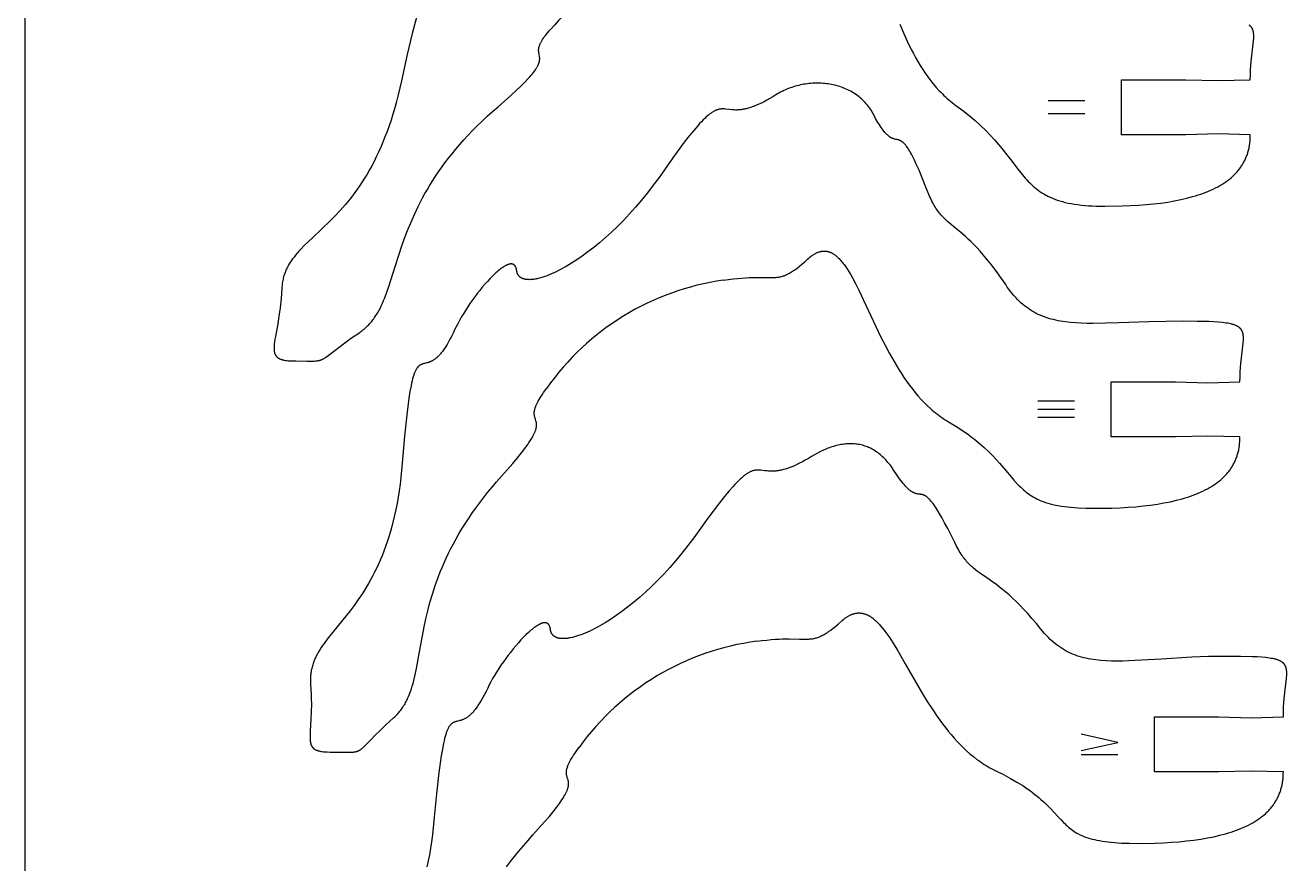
# Model space of a CAD drawing. Extents: x 1 to 221, y 1 to 131.
# Drawn here: x 1.4 to 70, y 45.6 to 91.2 of the extents above; entities that cross this region are included whole.
import ezdxf

# ---------------------------------------------------------------- set-up
doc = ezdxf.new("R2010")
doc.units = 0
doc.header["$MEASUREMENT"] = 0
doc.layers.add('DEFAULT', color=18, linetype='CONTINUOUS')

msp = doc.modelspace()

# ---------------------------------------------------------------- linework, layer by layer
at = {"layer": 'DEFAULT', "color": 1}
for p, q in [((1.39, 13.138), (1.39, 119.138)), ((61.009, 85.214), (61.009, 88.213)), ((61.009, 88.213), (64.508, 88.213)), ((64.508, 88.213), (66.258, 88.164)), ((66.258, 88.164), (68.008, 88.213)), ((64.508, 85.214), (61.009, 85.214)), ((66.258, 85.264), (64.508, 85.214)), ((68.008, 85.214), (66.258, 85.264)), ((60.447, 68.79), (60.447, 71.788)), ((60.447, 71.788), (63.946, 71.788)), ((63.946, 71.788), (65.696, 71.739)), ((65.696, 71.739), (67.446, 71.788)), ((63.946, 68.79), (60.447, 68.79)), ((65.696, 68.839), (63.946, 68.79)), ((67.446, 68.79), (65.696, 68.839)), ((62.804, 50.571), (62.804, 53.569)), ((62.804, 53.569), (66.303, 53.569)), ((66.303, 53.569), (68.053, 53.52)), ((68.053, 53.52), (69.803, 53.569)), ((66.303, 50.571), (62.804, 50.571)), ((68.053, 50.62), (66.303, 50.571)), ((69.803, 50.571), (68.053, 50.62))]:
    msp.add_line(p, q, dxfattribs=at)
at = {"layer": 'DEFAULT', "color": 250}
for p, q in [((59.009, 87.058), (57.012, 87.058)), ((59.009, 86.367), (57.012, 86.367)), ((58.446, 70.734), (56.45, 70.734)), ((58.446, 70.288), (56.45, 70.288)), ((58.446, 69.843), (56.45, 69.843)), ((60.804, 51.513), (58.807, 51.513))]:
    msp.add_line(p, q, dxfattribs=at)
at = {"layer": 'DEFAULT', "color": 1}
for points in [[(22.663, 91.604), (22.431, 90.725), (22.163, 89.587), (21.849, 88.158)], [(27.102, 86.744), (27.799, 87.355), (28.088, 87.621), (28.34, 87.862), (28.557, 88.08), (28.743, 88.276), (28.824, 88.367), (28.899, 88.453), (28.966, 88.535), (29.027, 88.612), (29.082, 88.686), (29.131, 88.755), (29.174, 88.82), (29.194, 88.852), (29.212, 88.882), (29.23, 88.912), (29.245, 88.941), (29.26, 88.969), (29.274, 88.997), (29.286, 89.023), (29.298, 89.049), (29.308, 89.075), (29.317, 89.099), (29.326, 89.123), (29.333, 89.147), (29.34, 89.17), (29.346, 89.192), (29.351, 89.214), (29.355, 89.235), (29.358, 89.256), (29.361, 89.276), (29.363, 89.296), (29.365, 89.315), (29.366, 89.335), (29.366, 89.353), (29.366, 89.372), (29.365, 89.39), (29.364, 89.408), (29.363, 89.425), (29.361, 89.443), (29.359, 89.46), (29.354, 89.494), (29.342, 89.56), (29.329, 89.626), (29.323, 89.659), (29.317, 89.693), (29.313, 89.728), (29.311, 89.745), (29.309, 89.763), (29.308, 89.781), (29.308, 89.8), (29.308, 89.819), (29.308, 89.838), (29.309, 89.857), (29.31, 89.877), (29.312, 89.897), (29.315, 89.918), (29.318, 89.939), (29.323, 89.961), (29.328, 89.983), (29.333, 90.006), (29.34, 90.029), (29.347, 90.053), (29.356, 90.078), (29.365, 90.103), (29.375, 90.129), (29.386, 90.156), (29.399, 90.183), (29.412, 90.211), (29.427, 90.24), (29.443, 90.27), (29.459, 90.3), (29.478, 90.332), (29.518, 90.397), (29.564, 90.466), (29.615, 90.539), (29.673, 90.616), (29.737, 90.698), (29.808, 90.784), (29.885, 90.874), (29.97, 90.97), (30.162, 91.177)], [(48.952, 91.23), (49.146, 90.77), (49.352, 90.313), (49.572, 89.861), (49.687, 89.639), (49.807, 89.419), (49.93, 89.202), (50.058, 88.988), (50.191, 88.778), (50.328, 88.573), (50.47, 88.371), (50.617, 88.175), (50.77, 87.983), (50.928, 87.798), (51.091, 87.618), (51.175, 87.53), (51.26, 87.444), (51.347, 87.36), (51.435, 87.278), (51.525, 87.197), (51.616, 87.118), (51.709, 87.041), (51.804, 86.966), (51.9, 86.892), (51.998, 86.821)], [(68.008, 88.213), (68.012, 88.487), (68.022, 88.745), (68.037, 88.988), (68.057, 89.216), (68.146, 89.993), (68.181, 90.306), (68.187, 90.377), (68.191, 90.445), (68.194, 90.51), (68.195, 90.573), (68.194, 90.633), (68.193, 90.662), (68.191, 90.69), (68.188, 90.718), (68.185, 90.745), (68.182, 90.771), (68.178, 90.797), (68.173, 90.822), (68.167, 90.847), (68.161, 90.871), (68.154, 90.894), (68.15, 90.906), (68.146, 90.917), (68.142, 90.929), (68.138, 90.94), (68.134, 90.951), (68.129, 90.961), (68.124, 90.972), (68.119, 90.983), (68.114, 90.993), (68.108, 91.003), (68.102, 91.014), (68.097, 91.024), (68.09, 91.033), (68.084, 91.043), (68.078, 91.053), (68.071, 91.062), (68.064, 91.071), (68.057, 91.081), (68.049, 91.09), (68.041, 91.099), (68.034, 91.108), (68.025, 91.116), (68.017, 91.125), (68.008, 91.133), (68, 91.142), (67.99, 91.15), (67.981, 91.158), (67.971, 91.166), (67.962, 91.174), (67.951, 91.181)], [(21.849, 88.158), (21.675, 87.398), (21.581, 87.036), (21.485, 86.687), (21.385, 86.348), (21.281, 86.021), (21.175, 85.705), (21.065, 85.399), (20.953, 85.104), (20.838, 84.819), (20.721, 84.544), (20.602, 84.278), (20.48, 84.021), (20.357, 83.774), (20.231, 83.535), (20.104, 83.305), (19.976, 83.083), (19.846, 82.869), (19.716, 82.663), (19.584, 82.464), (19.451, 82.272), (19.318, 82.087), (19.185, 81.908), (19.051, 81.736), (18.783, 81.409), (18.516, 81.104), (18.251, 80.819), (17.989, 80.552), (17.003, 79.613), (16.565, 79.192), (16.364, 78.986), (16.269, 78.884), (16.177, 78.781), (16.089, 78.677), (16.005, 78.573), (15.926, 78.467), (15.85, 78.36), (15.814, 78.306), (15.78, 78.252), (15.746, 78.197), (15.713, 78.142), (15.682, 78.086), (15.652, 78.029), (15.623, 77.972), (15.595, 77.914), (15.569, 77.856), (15.544, 77.797), (15.52, 77.737), (15.498, 77.676), (15.477, 77.615), (15.458, 77.552), (15.439, 77.489), (15.423, 77.425), (15.407, 77.36), (15.394, 77.294), (15.381, 77.227), (15.37, 77.158), (15.361, 77.089), (15.353, 77.019), (15.347, 76.947), (15.343, 76.875)], [(47.493, 86.368), (47.447, 86.452), (47.399, 86.534), (47.348, 86.614), (47.295, 86.691), (47.24, 86.766), (47.183, 86.839), (47.124, 86.91), (47.062, 86.979), (46.999, 87.045), (46.934, 87.109), (46.868, 87.171), (46.799, 87.231), (46.729, 87.289), (46.657, 87.344), (46.584, 87.397), (46.509, 87.448), (46.432, 87.497), (46.355, 87.544), (46.276, 87.588), (46.195, 87.631), (46.113, 87.671), (46.03, 87.709), (45.946, 87.745), (45.861, 87.778), (45.775, 87.81), (45.688, 87.839), (45.6, 87.866), (45.511, 87.891), (45.421, 87.914), (45.331, 87.935), (45.24, 87.954), (45.148, 87.97), (45.056, 87.984), (44.963, 87.997), (44.87, 88.007), (44.776, 88.015), (44.682, 88.02), (44.587, 88.024), (44.493, 88.026), (44.398, 88.025), (44.303, 88.023), (44.208, 88.018), (44.113, 88.011), (44.018, 88.002), (43.923, 87.991), (43.828, 87.978), (43.734, 87.963), (43.64, 87.946), (43.546, 87.927), (43.452, 87.905), (43.359, 87.882), (43.266, 87.856), (43.174, 87.829), (43.083, 87.799), (42.992, 87.767), (42.901, 87.733), (42.812, 87.698), (42.723, 87.66), (42.636, 87.62), (42.549, 87.578), (42.463, 87.534), (42.378, 87.488), (42.295, 87.44), (42.212, 87.389)], [(42.212, 87.389), (42.039, 87.283), (41.873, 87.186), (41.715, 87.098), (41.564, 87.018), (41.42, 86.946), (41.284, 86.882), (41.154, 86.825), (41.03, 86.775), (40.912, 86.731), (40.8, 86.694), (40.694, 86.662), (40.642, 86.648), (40.592, 86.636), (40.544, 86.624), (40.496, 86.614), (40.45, 86.605), (40.405, 86.597), (40.361, 86.59), (40.318, 86.585), (40.276, 86.58), (40.235, 86.575), (40.195, 86.572), (40.155, 86.57), (40.117, 86.568), (40.08, 86.567), (40.008, 86.567), (39.939, 86.569), (39.873, 86.573), (39.809, 86.578), (39.688, 86.591), (39.465, 86.617), (39.412, 86.622), (39.385, 86.623), (39.359, 86.624), (39.332, 86.625), (39.306, 86.625), (39.279, 86.624), (39.253, 86.622), (39.226, 86.62), (39.199, 86.618), (39.172, 86.614), (39.145, 86.609), (39.117, 86.604), (39.09, 86.597), (39.062, 86.59), (39.033, 86.581), (39.004, 86.572), (38.975, 86.561), (38.946, 86.549), (38.915, 86.536), (38.885, 86.521), (38.854, 86.505), (38.822, 86.488), (38.79, 86.469), (38.757, 86.449), (38.723, 86.427), (38.688, 86.404), (38.653, 86.379), (38.617, 86.352), (38.581, 86.324), (38.543, 86.293), (38.505, 86.261), (38.425, 86.191), (38.341, 86.113), (38.253, 86.027), (38.161, 85.932), (38.064, 85.828), (37.962, 85.714), (37.741, 85.457), (37.497, 85.157), (37.228, 84.811), (36.605, 83.969), (35.854, 82.906)], [(19.58, 74.476), (19.64, 74.518), (19.699, 74.561), (19.756, 74.605), (19.812, 74.65), (19.866, 74.696), (19.919, 74.743), (19.971, 74.792), (20.021, 74.842), (20.071, 74.892), (20.118, 74.944), (20.165, 74.997), (20.211, 75.051), (20.255, 75.106), (20.299, 75.163), (20.341, 75.22), (20.383, 75.278), (20.423, 75.338), (20.462, 75.398), (20.501, 75.46), (20.539, 75.522), (20.612, 75.65), (20.682, 75.782), (20.749, 75.918), (20.814, 76.058), (20.876, 76.202), (20.937, 76.35), (21.053, 76.657), (21.166, 76.978), (21.387, 77.661), (21.876, 79.181), (22.022, 79.591), (22.181, 80.01), (22.356, 80.44), (22.549, 80.88), (22.762, 81.329), (22.999, 81.787), (23.126, 82.019), (23.26, 82.253), (23.4, 82.489), (23.548, 82.727), (23.703, 82.967), (23.866, 83.208), (24.036, 83.452), (24.215, 83.697), (24.403, 83.943), (24.599, 84.191), (24.804, 84.441), (25.018, 84.692), (25.242, 84.944), (25.476, 85.198), (25.72, 85.453), (25.974, 85.709), (26.24, 85.966), (26.516, 86.225), (26.803, 86.484), (27.102, 86.744)], [(51.998, 86.821), (52.377, 86.542), (52.727, 86.266), (53.048, 85.994), (53.344, 85.725), (53.617, 85.461), (53.868, 85.202), (54.1, 84.948), (54.315, 84.7), (54.515, 84.457), (54.703, 84.221), (55.05, 83.768), (55.374, 83.345), (55.532, 83.145), (55.691, 82.954), (55.771, 82.862), (55.852, 82.771), (55.935, 82.684), (56.019, 82.598), (56.105, 82.515), (56.193, 82.434), (56.283, 82.356), (56.376, 82.28), (56.471, 82.207), (56.57, 82.136), (56.673, 82.068), (56.779, 82.003), (56.833, 81.971), (56.889, 81.941), (56.945, 81.91), (57.003, 81.881), (57.122, 81.824), (57.245, 81.77), (57.374, 81.719), (57.508, 81.671), (57.648, 81.626), (57.793, 81.583), (57.945, 81.545), (58.103, 81.509), (58.268, 81.476), (58.44, 81.447), (58.619, 81.421), (58.805, 81.398), (59, 81.378), (59.202, 81.363), (59.413, 81.35), (59.633, 81.341), (60.099, 81.334)], [(50.442, 82.182), (50.13, 82.971), (49.991, 83.301), (49.863, 83.591), (49.745, 83.844), (49.635, 84.062), (49.584, 84.159), (49.534, 84.249), (49.487, 84.331), (49.441, 84.406), (49.397, 84.475), (49.354, 84.538), (49.313, 84.594), (49.293, 84.62), (49.273, 84.645), (49.254, 84.669), (49.235, 84.691), (49.216, 84.712), (49.198, 84.731), (49.18, 84.75), (49.162, 84.768), (49.144, 84.784), (49.127, 84.799), (49.11, 84.814), (49.093, 84.827), (49.076, 84.84), (49.06, 84.851), (49.043, 84.862), (49.027, 84.872), (49.011, 84.882), (48.995, 84.89), (48.98, 84.898), (48.964, 84.906), (48.949, 84.912), (48.933, 84.919), (48.918, 84.925), (48.903, 84.93), (48.888, 84.935), (48.873, 84.939), (48.843, 84.947), (48.813, 84.955), (48.754, 84.968), (48.693, 84.981), (48.662, 84.988), (48.631, 84.996), (48.615, 85.001), (48.599, 85.006), (48.583, 85.011), (48.567, 85.017), (48.55, 85.024), (48.533, 85.031), (48.516, 85.038), (48.499, 85.047), (48.482, 85.056), (48.464, 85.065), (48.446, 85.076), (48.428, 85.087), (48.41, 85.099), (48.391, 85.112), (48.372, 85.125), (48.353, 85.14), (48.333, 85.156), (48.313, 85.173), (48.292, 85.19), (48.272, 85.209), (48.25, 85.23), (48.229, 85.251), (48.207, 85.274), (48.185, 85.298), (48.139, 85.35), (48.091, 85.407), (48.041, 85.471), (47.989, 85.541), (47.936, 85.617), (47.88, 85.701), (47.822, 85.792), (47.761, 85.89), (47.632, 86.112), (47.493, 86.368)], [(60.099, 81.334), (61.039, 81.348), (61.487, 81.366), (61.921, 81.391), (62.341, 81.423), (62.746, 81.462), (63.137, 81.509), (63.513, 81.564), (63.875, 81.625), (64.222, 81.695), (64.554, 81.771), (64.871, 81.856), (65.024, 81.901), (65.173, 81.948), (65.319, 81.997), (65.461, 82.047), (65.599, 82.1), (65.733, 82.155), (65.864, 82.211), (65.99, 82.27), (66.113, 82.331), (66.232, 82.393), (66.348, 82.458), (66.459, 82.524), (66.567, 82.592), (66.671, 82.663), (66.771, 82.735), (66.867, 82.81), (66.96, 82.886), (67.048, 82.965), (67.091, 83.005), (67.133, 83.045), (67.174, 83.086), (67.214, 83.128), (67.253, 83.17), (67.291, 83.212), (67.328, 83.255), (67.364, 83.299), (67.399, 83.343), (67.433, 83.388), (67.466, 83.433), (67.499, 83.478), (67.53, 83.525), (67.56, 83.571), (67.589, 83.618), (67.618, 83.666), (67.645, 83.714), (67.671, 83.763), (67.697, 83.812), (67.721, 83.862), (67.744, 83.912), (67.767, 83.963), (67.788, 84.014), (67.808, 84.066), (67.828, 84.119), (67.846, 84.171), (67.864, 84.225), (67.88, 84.279), (67.896, 84.333), (67.91, 84.388), (67.924, 84.444), (67.936, 84.5), (67.948, 84.557), (67.958, 84.614), (67.968, 84.671), (67.976, 84.73), (67.984, 84.788), (67.99, 84.848), (68, 84.968), (68.006, 85.09), (68.008, 85.214)], [(35.854, 82.906), (35.538, 82.473), (35.219, 82.058), (34.896, 81.659), (34.571, 81.278), (34.244, 80.914), (33.916, 80.567), (33.589, 80.237), (33.263, 79.924), (32.939, 79.629), (32.618, 79.352), (32.301, 79.092), (31.989, 78.85), (31.682, 78.626), (31.382, 78.419), (31.089, 78.23), (30.804, 78.059), (30.665, 77.981), (30.529, 77.906), (30.395, 77.837), (30.264, 77.772), (30.135, 77.711), (30.01, 77.655), (29.887, 77.604), (29.768, 77.557), (29.651, 77.515), (29.538, 77.477), (29.429, 77.444), (29.323, 77.415), (29.22, 77.392), (29.17, 77.381), (29.121, 77.372), (29.074, 77.364), (29.027, 77.358), (28.981, 77.352), (28.936, 77.348), (28.892, 77.344), (28.849, 77.342), (28.807, 77.341), (28.767, 77.342), (28.727, 77.343), (28.688, 77.346), (28.651, 77.349), (28.633, 77.352), (28.615, 77.354), (28.597, 77.357), (28.58, 77.36), (28.562, 77.364), (28.546, 77.368), (28.529, 77.372), (28.513, 77.376), (28.497, 77.381), (28.481, 77.386), (28.466, 77.391), (28.451, 77.397), (28.436, 77.402), (28.421, 77.409), (28.407, 77.415), (28.393, 77.422), (28.38, 77.429), (28.366, 77.436), (28.353, 77.444), (28.341, 77.452), (28.328, 77.46), (28.316, 77.468), (28.305, 77.477), (28.293, 77.486), (28.282, 77.495), (28.272, 77.505), (28.261, 77.515), (28.251, 77.525), (28.241, 77.536), (28.232, 77.547), (28.223, 77.558), (28.214, 77.569), (28.206, 77.581), (28.198, 77.593), (28.19, 77.606), (28.183, 77.618), (28.176, 77.631), (28.169, 77.644), (28.163, 77.658), (28.157, 77.672), (28.151, 77.686), (28.146, 77.7), (28.141, 77.715), (28.136, 77.73), (28.132, 77.746), (28.128, 77.761), (28.125, 77.777), (28.121, 77.793), (28.119, 77.81), (28.116, 77.827)], [(54.704, 77.071), (54.481, 77.401), (54.266, 77.705), (54.059, 77.986), (53.86, 78.244), (53.669, 78.482), (53.485, 78.7), (53.308, 78.9), (53.138, 79.084), (52.975, 79.253), (52.818, 79.408), (52.667, 79.55), (52.522, 79.682), (52.248, 79.917), (51.994, 80.126), (51.758, 80.32), (51.647, 80.414), (51.539, 80.509), (51.434, 80.605), (51.333, 80.705), (51.284, 80.756), (51.235, 80.809), (51.187, 80.863), (51.139, 80.919), (51.092, 80.977), (51.046, 81.036), (51.001, 81.098), (50.955, 81.163), (50.911, 81.229), (50.866, 81.299), (50.823, 81.371), (50.779, 81.447), (50.736, 81.526), (50.693, 81.608), (50.651, 81.693), (50.609, 81.783), (50.567, 81.876), (50.525, 81.974), (50.442, 82.182)], [(43.933, 78.46), (43.996, 78.516), (44.058, 78.568), (44.12, 78.615), (44.15, 78.638), (44.18, 78.659), (44.21, 78.68), (44.24, 78.699), (44.27, 78.718), (44.299, 78.736), (44.329, 78.752), (44.358, 78.768), (44.387, 78.783), (44.415, 78.797), (44.444, 78.81), (44.473, 78.822), (44.501, 78.833), (44.529, 78.843), (44.557, 78.852), (44.585, 78.861), (44.613, 78.868), (44.64, 78.875), (44.667, 78.881), (44.695, 78.885), (44.722, 78.889), (44.749, 78.893), (44.776, 78.895), (44.802, 78.896), (44.829, 78.897), (44.855, 78.897), (44.881, 78.896), (44.908, 78.894), (44.934, 78.891), (44.96, 78.888), (44.985, 78.884), (45.011, 78.879), (45.037, 78.873), (45.062, 78.866), (45.087, 78.859), (45.112, 78.851), (45.138, 78.842), (45.163, 78.832), (45.187, 78.822), (45.212, 78.81), (45.237, 78.799), (45.261, 78.786), (45.286, 78.773), (45.31, 78.758), (45.335, 78.744), (45.359, 78.728), (45.383, 78.712), (45.407, 78.695), (45.431, 78.677), (45.455, 78.659), (45.478, 78.64), (45.502, 78.62), (45.549, 78.579), (45.596, 78.535), (45.643, 78.489), (45.689, 78.44), (45.736, 78.389), (45.782, 78.335), (45.827, 78.279), (45.873, 78.22), (45.919, 78.159), (46.009, 78.031), (46.099, 77.895), (46.189, 77.75), (46.279, 77.598), (46.369, 77.438), (46.549, 77.099), (46.731, 76.735), (47.104, 75.947), (47.922, 74.217), (48.148, 73.771), (48.385, 73.325), (48.633, 72.884), (48.895, 72.45), (49.031, 72.237), (49.17, 72.027), (49.314, 71.82), (49.461, 71.617), (49.613, 71.418), (49.769, 71.223), (49.929, 71.034), (50.094, 70.85), (50.263, 70.671), (50.437, 70.499), (50.616, 70.333), (50.708, 70.253), (50.8, 70.175), (50.895, 70.098), (50.99, 70.023), (51.087, 69.95), (51.185, 69.879), (51.284, 69.811), (51.385, 69.744), (51.487, 69.679), (51.591, 69.617)], [(39.348, 77.312), (39.623, 77.352), (39.881, 77.385), (40.121, 77.411), (40.346, 77.431), (40.555, 77.445), (40.749, 77.455), (41.1, 77.464), (41.672, 77.459), (41.908, 77.456), (42.017, 77.457), (42.122, 77.46), (42.173, 77.463), (42.223, 77.467), (42.272, 77.472), (42.321, 77.478), (42.369, 77.486), (42.417, 77.494), (42.465, 77.504), (42.512, 77.515), (42.56, 77.528), (42.607, 77.543), (42.655, 77.559), (42.704, 77.577), (42.753, 77.597), (42.802, 77.619), (42.852, 77.643), (42.903, 77.669), (42.955, 77.698), (43.008, 77.729), (43.063, 77.762), (43.118, 77.798), (43.175, 77.836), (43.234, 77.878), (43.357, 77.969), (43.487, 78.072), (43.626, 78.187), (43.774, 78.317), (43.933, 78.46)], [(28.116, 77.827), (28.112, 77.859), (28.106, 77.889), (28.103, 77.903), (28.1, 77.918), (28.097, 77.931), (28.093, 77.945), (28.089, 77.958), (28.085, 77.971), (28.081, 77.983), (28.077, 77.995), (28.072, 78.006), (28.067, 78.018), (28.062, 78.029), (28.057, 78.039), (28.052, 78.049), (28.046, 78.059), (28.041, 78.068), (28.035, 78.077), (28.029, 78.086), (28.023, 78.094), (28.016, 78.103), (28.01, 78.11), (28.003, 78.118), (27.996, 78.124), (27.989, 78.131), (27.982, 78.137), (27.975, 78.143), (27.967, 78.149), (27.959, 78.154), (27.952, 78.159), (27.943, 78.164), (27.935, 78.168), (27.927, 78.172), (27.918, 78.176), (27.91, 78.179), (27.901, 78.182), (27.892, 78.185), (27.883, 78.187), (27.874, 78.189), (27.864, 78.191), (27.855, 78.193), (27.845, 78.194), (27.835, 78.195), (27.825, 78.195), (27.815, 78.195), (27.805, 78.195), (27.795, 78.195), (27.784, 78.194), (27.773, 78.193), (27.763, 78.192), (27.752, 78.191), (27.741, 78.189), (27.729, 78.187), (27.718, 78.184), (27.707, 78.182), (27.695, 78.179), (27.683, 78.175), (27.672, 78.172), (27.66, 78.168), (27.648, 78.164), (27.623, 78.155), (27.598, 78.145), (27.573, 78.134), (27.547, 78.122), (27.521, 78.109), (27.494, 78.095), (27.467, 78.08), (27.44, 78.064), (27.412, 78.047), (27.355, 78.01), (27.297, 77.969), (27.237, 77.925), (27.176, 77.878), (27.114, 77.827), (27.051, 77.773), (26.987, 77.716), (26.922, 77.656), (26.79, 77.528), (26.656, 77.39), (26.519, 77.243), (26.382, 77.088), (26.244, 76.925), (26.107, 76.757), (25.97, 76.583), (25.836, 76.405), (25.574, 76.04), (25.449, 75.856), (25.328, 75.671), (25.213, 75.487), (25.103, 75.304), (25, 75.125), (24.905, 74.949), (24.817, 74.778), (24.738, 74.612)], [(15.343, 76.875), (15.325, 76.588), (15.303, 76.315), (15.248, 75.807), (15.184, 75.348), (15.117, 74.937), (14.993, 74.249), (14.969, 74.103), (14.949, 73.967), (14.933, 73.841), (14.928, 73.782), (14.923, 73.725), (14.921, 73.67), (14.92, 73.617), (14.92, 73.592), (14.921, 73.567), (14.922, 73.542), (14.923, 73.518), (14.925, 73.495), (14.928, 73.472), (14.931, 73.45), (14.934, 73.428), (14.938, 73.407), (14.943, 73.387), (14.948, 73.366), (14.953, 73.347), (14.96, 73.328), (14.963, 73.318), (14.966, 73.309), (14.97, 73.3), (14.974, 73.291), (14.978, 73.282), (14.982, 73.273), (14.986, 73.264), (14.99, 73.256), (14.995, 73.248), (15, 73.239), (15.004, 73.231), (15.009, 73.223), (15.015, 73.215), (15.02, 73.207), (15.025, 73.2), (15.031, 73.192), (15.037, 73.185), (15.043, 73.177), (15.049, 73.17), (15.055, 73.163), (15.062, 73.156), (15.068, 73.149), (15.075, 73.142), (15.082, 73.136), (15.09, 73.129), (15.097, 73.123), (15.105, 73.116), (15.112, 73.11), (15.12, 73.104), (15.128, 73.098), (15.137, 73.092), (15.145, 73.087), (15.154, 73.081), (15.163, 73.075), (15.172, 73.07), (15.181, 73.065), (15.2, 73.054), (15.22, 73.044), (15.241, 73.035), (15.262, 73.026), (15.285, 73.017), (15.308, 73.009), (15.332, 73.001), (15.357, 72.993), (15.382, 72.986), (15.409, 72.98), (15.436, 72.973), (15.465, 72.967), (15.494, 72.962), (15.555, 72.952), (15.621, 72.943), (15.69, 72.936), (15.763, 72.93), (15.84, 72.926), (15.921, 72.923), (16.096, 72.92)], [(64.352, 75.076), (62.481, 75.046), (60.856, 74.991), (60.127, 74.97), (59.448, 74.963), (59.127, 74.966), (58.818, 74.975), (58.519, 74.991), (58.231, 75.015), (57.953, 75.046), (57.818, 75.065), (57.685, 75.087), (57.554, 75.111), (57.426, 75.138), (57.299, 75.167), (57.175, 75.199), (57.054, 75.234), (56.934, 75.272), (56.816, 75.313), (56.7, 75.357), (56.586, 75.405), (56.474, 75.456), (56.363, 75.51), (56.254, 75.568), (56.147, 75.63), (56.042, 75.696), (55.938, 75.765), (55.836, 75.839), (55.735, 75.916), (55.635, 75.998), (55.537, 76.084), (55.44, 76.175), (55.344, 76.27), (55.25, 76.37), (55.156, 76.474), (55.064, 76.584), (54.973, 76.698), (54.882, 76.817), (54.793, 76.942), (54.704, 77.071)], [(67.446, 71.788), (67.449, 72.062), (67.46, 72.32), (67.475, 72.563), (67.494, 72.791), (67.584, 73.568), (67.618, 73.881), (67.624, 73.952), (67.629, 74.02), (67.631, 74.085), (67.632, 74.148), (67.631, 74.208), (67.63, 74.237), (67.628, 74.265), (67.626, 74.293), (67.623, 74.32), (67.619, 74.346), (67.615, 74.372), (67.61, 74.397), (67.605, 74.422), (67.598, 74.446), (67.592, 74.47), (67.588, 74.481), (67.584, 74.493), (67.58, 74.504), (67.576, 74.515), (67.571, 74.526), (67.566, 74.537), (67.561, 74.547), (67.556, 74.558), (67.551, 74.568), (67.546, 74.579), (67.54, 74.589), (67.534, 74.599), (67.528, 74.609), (67.522, 74.618), (67.515, 74.628), (67.508, 74.637), (67.501, 74.647), (67.494, 74.656), (67.487, 74.665), (67.479, 74.674), (67.471, 74.683), (67.463, 74.691), (67.455, 74.7), (67.446, 74.708), (67.437, 74.717), (67.428, 74.725), (67.419, 74.733), (67.409, 74.741), (67.399, 74.749), (67.389, 74.757), (67.379, 74.764), (67.368, 74.772), (67.357, 74.779), (67.346, 74.786), (67.335, 74.793), (67.323, 74.8), (67.299, 74.814), (67.273, 74.827), (67.247, 74.84), (67.219, 74.853), (67.19, 74.864), (67.16, 74.876), (67.129, 74.887), (67.097, 74.898), (67.063, 74.908), (67.028, 74.918), (66.992, 74.928), (66.954, 74.937), (66.875, 74.954), (66.79, 74.97), (66.7, 74.984), (66.604, 74.998), (66.502, 75.01), (66.279, 75.03), (66.03, 75.046), (65.754, 75.058), (65.115, 75.072), (64.352, 75.076)], [(16.096, 72.92), (16.704, 72.915), (16.925, 72.914), (17.02, 72.915), (17.105, 72.917), (17.182, 72.922), (17.218, 72.925), (17.253, 72.929), (17.286, 72.933), (17.318, 72.938), (17.349, 72.944), (17.378, 72.951), (17.393, 72.955), (17.408, 72.959), (17.422, 72.963), (17.436, 72.968), (17.45, 72.972), (17.464, 72.977), (17.478, 72.982), (17.492, 72.988), (17.506, 72.994), (17.519, 73), (17.547, 73.013), (17.575, 73.027), (17.603, 73.042), (17.631, 73.059), (17.66, 73.077), (17.69, 73.096), (17.721, 73.117), (17.786, 73.163), (17.856, 73.215), (18.218, 73.495), (18.766, 73.907), (19.135, 74.17), (19.58, 74.476)], [(24.738, 74.612), (24.652, 74.429), (24.568, 74.259), (24.487, 74.102), (24.407, 73.957), (24.33, 73.824), (24.255, 73.702), (24.181, 73.59), (24.11, 73.489), (24.075, 73.442), (24.041, 73.398), (24.007, 73.355), (23.973, 73.315), (23.94, 73.277), (23.908, 73.241), (23.875, 73.208), (23.844, 73.176), (23.813, 73.145), (23.782, 73.117), (23.751, 73.09), (23.721, 73.065), (23.692, 73.042), (23.663, 73.02), (23.634, 73), (23.606, 72.981), (23.578, 72.963), (23.55, 72.947), (23.523, 72.931), (23.496, 72.917), (23.47, 72.904), (23.444, 72.892), (23.418, 72.881), (23.393, 72.871), (23.368, 72.861), (23.343, 72.852), (23.319, 72.844), (23.295, 72.837), (23.248, 72.823), (23.203, 72.811), (23.115, 72.789), (23.073, 72.778), (23.032, 72.766), (23.012, 72.76), (22.992, 72.753), (22.972, 72.746), (22.953, 72.739), (22.934, 72.731), (22.915, 72.722), (22.905, 72.718), (22.896, 72.713), (22.887, 72.708), (22.877, 72.703), (22.868, 72.697), (22.859, 72.692), (22.85, 72.686), (22.841, 72.68), (22.832, 72.674), (22.823, 72.667), (22.814, 72.66), (22.806, 72.653), (22.797, 72.646), (22.788, 72.638), (22.779, 72.63), (22.771, 72.622), (22.762, 72.613), (22.754, 72.604), (22.745, 72.595), (22.737, 72.586), (22.728, 72.576), (22.72, 72.566), (22.712, 72.555), (22.703, 72.544), (22.695, 72.533), (22.687, 72.521), (22.671, 72.496), (22.655, 72.47), (22.639, 72.442), (22.623, 72.412), (22.607, 72.381), (22.591, 72.347), (22.576, 72.312), (22.561, 72.274), (22.545, 72.234), (22.53, 72.193), (22.515, 72.148), (22.485, 72.053), (22.456, 71.948), (22.426, 71.833), (22.397, 71.706), (22.368, 71.569), (22.311, 71.257), (22.254, 70.892), (22.138, 69.99), (22.019, 68.827), (21.894, 67.369)], [(27.286, 66.649), (27.898, 67.345), (28.15, 67.645), (28.368, 67.917), (28.556, 68.161), (28.714, 68.38), (28.783, 68.481), (28.846, 68.576), (28.902, 68.666), (28.953, 68.75), (28.998, 68.83), (29.037, 68.905), (29.072, 68.976), (29.087, 69.009), (29.101, 69.042), (29.114, 69.074), (29.126, 69.105), (29.137, 69.134), (29.147, 69.163), (29.156, 69.191), (29.164, 69.219), (29.171, 69.245), (29.177, 69.271), (29.182, 69.296), (29.187, 69.32), (29.19, 69.343), (29.193, 69.366), (29.195, 69.389), (29.197, 69.41), (29.198, 69.431), (29.198, 69.452), (29.197, 69.472), (29.196, 69.491), (29.195, 69.51), (29.193, 69.529), (29.19, 69.547), (29.187, 69.565), (29.184, 69.583), (29.18, 69.6), (29.176, 69.617), (29.172, 69.634), (29.162, 69.667), (29.142, 69.731), (29.12, 69.795), (29.11, 69.827), (29.1, 69.86), (29.091, 69.894), (29.087, 69.911), (29.083, 69.928), (29.08, 69.946), (29.077, 69.964), (29.074, 69.983), (29.072, 70.002), (29.07, 70.021), (29.069, 70.041), (29.069, 70.061), (29.069, 70.082), (29.069, 70.104), (29.071, 70.126), (29.073, 70.149), (29.075, 70.172), (29.079, 70.196), (29.083, 70.221), (29.088, 70.246), (29.094, 70.272), (29.101, 70.3), (29.109, 70.327), (29.117, 70.356), (29.127, 70.386), (29.138, 70.416), (29.149, 70.448), (29.162, 70.48), (29.176, 70.514), (29.208, 70.584), (29.244, 70.658), (29.286, 70.737), (29.333, 70.821), (29.386, 70.91), (29.445, 71.005), (29.51, 71.105), (29.581, 71.21), (29.745, 71.44)], [(51.591, 69.617), (51.992, 69.373), (52.359, 69.133), (52.694, 68.896), (52.851, 68.779), (53.001, 68.663), (53.281, 68.434), (53.537, 68.21), (53.772, 67.991), (53.987, 67.777), (54.185, 67.568), (54.369, 67.365), (54.702, 66.977), (55.005, 66.615), (55.152, 66.444), (55.298, 66.281), (55.372, 66.203), (55.446, 66.126), (55.522, 66.051), (55.599, 65.978), (55.678, 65.908), (55.758, 65.839), (55.842, 65.773), (55.927, 65.708), (56.016, 65.646), (56.107, 65.586), (56.203, 65.529), (56.302, 65.474), (56.405, 65.421), (56.512, 65.37), (56.625, 65.322), (56.742, 65.276), (56.864, 65.233), (56.992, 65.193), (57.126, 65.155), (57.266, 65.119), (57.413, 65.086), (57.566, 65.056), (57.726, 65.029), (57.894, 65.004), (58.069, 64.982), (58.253, 64.963), (58.444, 64.947), (58.645, 64.933), (59.072, 64.915), (59.536, 64.909)], [(59.536, 64.909), (60.476, 64.923), (60.925, 64.941), (61.359, 64.966), (61.779, 64.998), (62.184, 65.038), (62.575, 65.085), (62.951, 65.139), (63.313, 65.201), (63.659, 65.27), (63.991, 65.346), (64.309, 65.431), (64.462, 65.476), (64.611, 65.523), (64.756, 65.572), (64.898, 65.623), (65.036, 65.675), (65.171, 65.73), (65.301, 65.787), (65.428, 65.845), (65.551, 65.906), (65.67, 65.968), (65.785, 66.033), (65.897, 66.099), (66.005, 66.168), (66.109, 66.238), (66.209, 66.311), (66.305, 66.385), (66.397, 66.462), (66.486, 66.54), (66.529, 66.58), (66.571, 66.621), (66.612, 66.662), (66.652, 66.703), (66.691, 66.745), (66.729, 66.788), (66.766, 66.831), (66.802, 66.874), (66.837, 66.918), (66.871, 66.963), (66.904, 67.008), (66.936, 67.054), (66.967, 67.1), (66.998, 67.146), (67.027, 67.194), (67.055, 67.241), (67.082, 67.289), (67.109, 67.338), (67.134, 67.387), (67.158, 67.437), (67.182, 67.487), (67.204, 67.538), (67.226, 67.59), (67.246, 67.641), (67.265, 67.694), (67.284, 67.747), (67.301, 67.8), (67.318, 67.854), (67.333, 67.909), (67.348, 67.964), (67.361, 68.019), (67.374, 68.075), (67.385, 68.132), (67.396, 68.189), (67.405, 68.247), (67.414, 68.305), (67.421, 68.363), (67.428, 68.423), (67.438, 68.543), (67.444, 68.665), (67.446, 68.79)], [(48.629, 66.964), (48.576, 67.044), (48.523, 67.122), (48.469, 67.197), (48.414, 67.269), (48.359, 67.34), (48.303, 67.408), (48.246, 67.474), (48.189, 67.537), (48.131, 67.598), (48.072, 67.657), (48.012, 67.714), (47.952, 67.768), (47.892, 67.82), (47.83, 67.87), (47.769, 67.918), (47.706, 67.963), (47.643, 68.006), (47.579, 68.047), (47.515, 68.086), (47.45, 68.122), (47.385, 68.157), (47.319, 68.189), (47.252, 68.219), (47.185, 68.247), (47.118, 68.273), (47.05, 68.297), (46.981, 68.318), (46.912, 68.338), (46.842, 68.355), (46.772, 68.37), (46.701, 68.383), (46.63, 68.395), (46.559, 68.404), (46.487, 68.411), (46.414, 68.416), (46.341, 68.419), (46.268, 68.42), (46.194, 68.419), (46.12, 68.416), (46.045, 68.411), (45.97, 68.404), (45.895, 68.395), (45.819, 68.384), (45.743, 68.371), (45.666, 68.356), (45.589, 68.34), (45.512, 68.321), (45.434, 68.301), (45.356, 68.279), (45.277, 68.254), (45.199, 68.228), (45.12, 68.2), (45.04, 68.171), (44.961, 68.139), (44.881, 68.106), (44.8, 68.07), (44.639, 67.994), (44.476, 67.911), (44.313, 67.821), (44.148, 67.724)], [(21.894, 67.369), (21.819, 66.593), (21.774, 66.223), (21.723, 65.863), (21.668, 65.515), (21.608, 65.177), (21.543, 64.85), (21.474, 64.532), (21.401, 64.225), (21.324, 63.928), (21.244, 63.639), (21.16, 63.361), (21.073, 63.09), (20.982, 62.829), (20.889, 62.576), (20.793, 62.332), (20.694, 62.095), (20.594, 61.866), (20.491, 61.644), (20.386, 61.43), (20.279, 61.222), (20.171, 61.021), (20.062, 60.827), (19.952, 60.639), (19.728, 60.28), (19.503, 59.943), (19.277, 59.626), (19.052, 59.327), (18.196, 58.269), (17.816, 57.795), (17.643, 57.565), (17.562, 57.45), (17.485, 57.336), (17.411, 57.222), (17.342, 57.108), (17.276, 56.993), (17.216, 56.877), (17.187, 56.819), (17.159, 56.76), (17.133, 56.702), (17.108, 56.643), (17.084, 56.583), (17.062, 56.523), (17.04, 56.463), (17.021, 56.402), (17.002, 56.34), (16.985, 56.279), (16.969, 56.216), (16.955, 56.153), (16.942, 56.089), (16.931, 56.025), (16.921, 55.96), (16.913, 55.894), (16.906, 55.828), (16.901, 55.76), (16.897, 55.692), (16.895, 55.623), (16.895, 55.553), (16.897, 55.483), (16.9, 55.411), (16.905, 55.338)], [(44.148, 67.724), (43.974, 67.62), (43.807, 67.524), (43.648, 67.438), (43.496, 67.36), (43.352, 67.289), (43.214, 67.227), (43.084, 67.171), (42.959, 67.123), (42.841, 67.08), (42.729, 67.044), (42.622, 67.014), (42.571, 67), (42.52, 66.988), (42.472, 66.977), (42.424, 66.968), (42.378, 66.959), (42.332, 66.952), (42.288, 66.945), (42.245, 66.94), (42.203, 66.935), (42.162, 66.932), (42.122, 66.929), (42.083, 66.927), (42.045, 66.926), (42.007, 66.925), (41.935, 66.926), (41.866, 66.928), (41.8, 66.933), (41.736, 66.939), (41.616, 66.953), (41.393, 66.982), (41.34, 66.987), (41.313, 66.989), (41.287, 66.99), (41.26, 66.991), (41.234, 66.991), (41.207, 66.99), (41.181, 66.989), (41.154, 66.988), (41.127, 66.985), (41.1, 66.982), (41.073, 66.977), (41.045, 66.972), (41.017, 66.966), (40.989, 66.959), (40.961, 66.951), (40.932, 66.941), (40.902, 66.931), (40.873, 66.919), (40.842, 66.906), (40.812, 66.892), (40.78, 66.877), (40.748, 66.86), (40.716, 66.841), (40.683, 66.821), (40.649, 66.8), (40.614, 66.777), (40.579, 66.752), (40.542, 66.726), (40.505, 66.698), (40.467, 66.668), (40.429, 66.636), (40.348, 66.567), (40.264, 66.49), (40.175, 66.405), (40.081, 66.311), (39.983, 66.208), (39.88, 66.095), (39.657, 65.84), (39.41, 65.543), (39.137, 65.2), (38.504, 64.365), (37.742, 63.31)], [(21.417, 53.509), (21.472, 53.558), (21.524, 53.608), (21.575, 53.659), (21.625, 53.711), (21.673, 53.764), (21.719, 53.818), (21.764, 53.873), (21.807, 53.928), (21.85, 53.985), (21.89, 54.043), (21.93, 54.101), (21.968, 54.161), (22.005, 54.221), (22.041, 54.283), (22.075, 54.345), (22.109, 54.408), (22.141, 54.472), (22.173, 54.537), (22.203, 54.603), (22.232, 54.67), (22.288, 54.807), (22.34, 54.947), (22.389, 55.09), (22.435, 55.238), (22.479, 55.388), (22.52, 55.543), (22.596, 55.862), (22.665, 56.195), (22.796, 56.901), (23.084, 58.472), (23.175, 58.896), (23.279, 59.333), (23.396, 59.782), (23.531, 60.244), (23.684, 60.716), (23.859, 61.201), (23.956, 61.448), (24.058, 61.697), (24.167, 61.949), (24.282, 62.205), (24.405, 62.462), (24.535, 62.723), (24.673, 62.986), (24.818, 63.252), (24.972, 63.521), (25.134, 63.793), (25.305, 64.067), (25.485, 64.343), (25.675, 64.623), (25.874, 64.904), (26.083, 65.189), (26.302, 65.476), (26.531, 65.765), (26.772, 66.057), (27.023, 66.352), (27.286, 66.649)], [(51.931, 63.052), (51.551, 63.811), (51.385, 64.127), (51.232, 64.405), (51.092, 64.646), (50.964, 64.854), (50.904, 64.947), (50.847, 65.031), (50.792, 65.109), (50.74, 65.18), (50.69, 65.245), (50.642, 65.304), (50.596, 65.356), (50.574, 65.381), (50.552, 65.404), (50.531, 65.425), (50.51, 65.446), (50.49, 65.465), (50.47, 65.483), (50.45, 65.5), (50.431, 65.516), (50.412, 65.531), (50.393, 65.544), (50.375, 65.557), (50.357, 65.569), (50.339, 65.58), (50.322, 65.59), (50.304, 65.6), (50.287, 65.608), (50.271, 65.616), (50.254, 65.624), (50.238, 65.63), (50.222, 65.636), (50.206, 65.642), (50.19, 65.646), (50.174, 65.651), (50.159, 65.655), (50.143, 65.658), (50.128, 65.662), (50.097, 65.667), (50.067, 65.672), (50.006, 65.679), (49.945, 65.687), (49.914, 65.692), (49.882, 65.697), (49.866, 65.701), (49.849, 65.704), (49.833, 65.708), (49.816, 65.713), (49.799, 65.718), (49.782, 65.723), (49.764, 65.729), (49.746, 65.736), (49.728, 65.743), (49.71, 65.751), (49.691, 65.76), (49.672, 65.77), (49.653, 65.78), (49.633, 65.791), (49.613, 65.803), (49.592, 65.816), (49.571, 65.83), (49.55, 65.845), (49.528, 65.861), (49.505, 65.878), (49.482, 65.897), (49.459, 65.916), (49.435, 65.937), (49.411, 65.959), (49.361, 66.006), (49.308, 66.059), (49.253, 66.118), (49.195, 66.184), (49.135, 66.255), (49.072, 66.334), (49.006, 66.419), (48.937, 66.512), (48.79, 66.721), (48.629, 66.964)], [(37.742, 63.31), (37.422, 62.881), (37.097, 62.469), (36.77, 62.074), (36.441, 61.696), (36.11, 61.336), (35.779, 60.992), (35.448, 60.666), (35.119, 60.357), (34.791, 60.066), (34.467, 59.792), (34.147, 59.535), (33.832, 59.297), (33.523, 59.076), (33.221, 58.872), (32.926, 58.687), (32.64, 58.519), (32.5, 58.442), (32.363, 58.369), (32.228, 58.301), (32.096, 58.237), (31.967, 58.178), (31.841, 58.124), (31.718, 58.073), (31.597, 58.028), (31.481, 57.987), (31.367, 57.95), (31.257, 57.919), (31.151, 57.891), (31.048, 57.868), (30.998, 57.859), (30.949, 57.85), (30.901, 57.843), (30.854, 57.837), (30.808, 57.832), (30.763, 57.828), (30.72, 57.825), (30.677, 57.823), (30.635, 57.823), (30.594, 57.824), (30.555, 57.825), (30.516, 57.828), (30.479, 57.833), (30.46, 57.835), (30.442, 57.838), (30.425, 57.841), (30.407, 57.844), (30.39, 57.848), (30.373, 57.852), (30.357, 57.856), (30.341, 57.861), (30.325, 57.866), (30.309, 57.871), (30.294, 57.876), (30.279, 57.882), (30.264, 57.888), (30.249, 57.894), (30.235, 57.901), (30.222, 57.908), (30.208, 57.915), (30.195, 57.922), (30.182, 57.93), (30.169, 57.938), (30.157, 57.946), (30.145, 57.955), (30.134, 57.964), (30.122, 57.973), (30.112, 57.983), (30.101, 57.992), (30.091, 58.003), (30.081, 58.013), (30.071, 58.024), (30.062, 58.035), (30.053, 58.046), (30.044, 58.057), (30.036, 58.069), (30.028, 58.081), (30.02, 58.094), (30.013, 58.106), (30.006, 58.12), (30, 58.133), (29.994, 58.146), (29.988, 58.16), (29.982, 58.175), (29.977, 58.189), (29.972, 58.204), (29.968, 58.219), (29.964, 58.234), (29.96, 58.25), (29.957, 58.266), (29.954, 58.282), (29.951, 58.299), (29.949, 58.316)], [(56.623, 58.332), (56.372, 58.64), (56.131, 58.925), (55.901, 59.186), (55.68, 59.427), (55.469, 59.647), (55.266, 59.848), (55.073, 60.032), (54.887, 60.2), (54.71, 60.354), (54.54, 60.495), (54.377, 60.623), (54.221, 60.742), (53.928, 60.953), (53.657, 61.139), (53.405, 61.311), (53.286, 61.395), (53.17, 61.48), (53.057, 61.567), (52.948, 61.658), (52.894, 61.705), (52.841, 61.753), (52.788, 61.803), (52.736, 61.854), (52.684, 61.908), (52.633, 61.963), (52.582, 62.021), (52.532, 62.081), (52.481, 62.143), (52.431, 62.209), (52.381, 62.277), (52.331, 62.349), (52.282, 62.423), (52.232, 62.501), (52.182, 62.583), (52.132, 62.669), (52.082, 62.758), (52.032, 62.852), (51.931, 63.052)], [(45.772, 58.776), (45.835, 58.832), (45.898, 58.883), (45.961, 58.93), (45.992, 58.953), (46.023, 58.974), (46.053, 58.995), (46.084, 59.014), (46.114, 59.033), (46.145, 59.05), (46.175, 59.067), (46.205, 59.083), (46.235, 59.098), (46.264, 59.112), (46.294, 59.125), (46.324, 59.137), (46.353, 59.148), (46.382, 59.159), (46.411, 59.168), (46.44, 59.177), (46.469, 59.185), (46.498, 59.192), (46.527, 59.198), (46.555, 59.204), (46.584, 59.208), (46.612, 59.212), (46.64, 59.215), (46.669, 59.217), (46.697, 59.218), (46.725, 59.219), (46.752, 59.218), (46.78, 59.217), (46.808, 59.215), (46.836, 59.213), (46.863, 59.209), (46.89, 59.205), (46.918, 59.2), (46.945, 59.194), (46.972, 59.188), (46.999, 59.18), (47.026, 59.172), (47.053, 59.164), (47.08, 59.154), (47.107, 59.144), (47.134, 59.133), (47.16, 59.122), (47.187, 59.11), (47.213, 59.097), (47.24, 59.083), (47.266, 59.069), (47.293, 59.054), (47.319, 59.038), (47.345, 59.022), (47.371, 59.005), (47.397, 58.987), (47.423, 58.969), (47.475, 58.931), (47.527, 58.89), (47.579, 58.846), (47.631, 58.801), (47.682, 58.752), (47.733, 58.702), (47.785, 58.649), (47.836, 58.594), (47.887, 58.537), (47.989, 58.417), (48.091, 58.288), (48.193, 58.152), (48.295, 58.009), (48.398, 57.858), (48.605, 57.538), (48.814, 57.195), (49.245, 56.453), (50.182, 54.829), (50.438, 54.413), (50.705, 53.998), (50.983, 53.588), (51.274, 53.186), (51.424, 52.989), (51.578, 52.795), (51.735, 52.605), (51.897, 52.419), (52.062, 52.237), (52.231, 52.06), (52.405, 51.888), (52.582, 51.721), (52.764, 51.561), (52.951, 51.406), (53.142, 51.259), (53.239, 51.188), (53.338, 51.118), (53.437, 51.051), (53.538, 50.985), (53.641, 50.921), (53.744, 50.86), (53.849, 50.8), (53.955, 50.743), (54.062, 50.687), (54.171, 50.634)], [(29.949, 58.316), (29.945, 58.348), (29.94, 58.378), (29.937, 58.393), (29.934, 58.407), (29.93, 58.421), (29.927, 58.434), (29.923, 58.447), (29.92, 58.46), (29.915, 58.472), (29.911, 58.484), (29.907, 58.496), (29.902, 58.507), (29.897, 58.518), (29.892, 58.529), (29.887, 58.539), (29.882, 58.549), (29.876, 58.558), (29.87, 58.567), (29.865, 58.576), (29.858, 58.585), (29.852, 58.593), (29.846, 58.6), (29.839, 58.608), (29.832, 58.615), (29.825, 58.621), (29.818, 58.628), (29.811, 58.634), (29.803, 58.64), (29.796, 58.645), (29.788, 58.65), (29.78, 58.655), (29.772, 58.659), (29.764, 58.663), (29.755, 58.667), (29.747, 58.67), (29.738, 58.674), (29.729, 58.676), (29.72, 58.679), (29.711, 58.681), (29.701, 58.683), (29.692, 58.684), (29.682, 58.686), (29.672, 58.687), (29.662, 58.687), (29.652, 58.688), (29.642, 58.688), (29.631, 58.688), (29.621, 58.687), (29.61, 58.686), (29.599, 58.685), (29.589, 58.684), (29.577, 58.682), (29.566, 58.68), (29.555, 58.678), (29.543, 58.675), (29.532, 58.672), (29.52, 58.669), (29.508, 58.666), (29.496, 58.662), (29.484, 58.658), (29.46, 58.65), (29.435, 58.64), (29.409, 58.629), (29.383, 58.617), (29.357, 58.604), (29.33, 58.591), (29.303, 58.576), (29.275, 58.56), (29.247, 58.543), (29.19, 58.507), (29.131, 58.467), (29.071, 58.424), (29.01, 58.377), (28.947, 58.327), (28.884, 58.274), (28.819, 58.218), (28.753, 58.158), (28.62, 58.032), (28.484, 57.895), (28.346, 57.75), (28.207, 57.596), (28.067, 57.435), (27.928, 57.268), (27.79, 57.095), (27.653, 56.919), (27.388, 56.557), (27.26, 56.374), (27.138, 56.19), (27.02, 56.007), (26.909, 55.826), (26.804, 55.648), (26.706, 55.473), (26.617, 55.303), (26.536, 55.138)], [(41.174, 57.678), (41.45, 57.716), (41.708, 57.746), (41.949, 57.769), (42.173, 57.786), (42.382, 57.799), (42.577, 57.807), (42.928, 57.812), (43.499, 57.8), (43.736, 57.795), (43.845, 57.794), (43.95, 57.797), (44.001, 57.799), (44.051, 57.803), (44.1, 57.807), (44.149, 57.812), (44.197, 57.819), (44.245, 57.827), (44.293, 57.836), (44.341, 57.847), (44.388, 57.86), (44.436, 57.874), (44.484, 57.889), (44.533, 57.907), (44.582, 57.926), (44.632, 57.948), (44.682, 57.971), (44.733, 57.997), (44.786, 58.025), (44.839, 58.055), (44.894, 58.088), (44.95, 58.123), (45.007, 58.161), (45.066, 58.202), (45.19, 58.292), (45.321, 58.393), (45.461, 58.507), (45.611, 58.635), (45.772, 58.776)], [(66.709, 56.857), (65.739, 56.845), (64.829, 56.812), (63.178, 56.715), (61.73, 56.625), (61.073, 56.601), (60.761, 56.598), (60.458, 56.601), (60.165, 56.612), (59.881, 56.632), (59.742, 56.645), (59.605, 56.661), (59.47, 56.68), (59.338, 56.701), (59.207, 56.725), (59.078, 56.752), (58.951, 56.782), (58.826, 56.816), (58.703, 56.853), (58.581, 56.893), (58.461, 56.936), (58.342, 56.984), (58.225, 57.035), (58.11, 57.09), (57.996, 57.149), (57.883, 57.212), (57.772, 57.279), (57.662, 57.351), (57.554, 57.427), (57.446, 57.508), (57.34, 57.593), (57.234, 57.683), (57.13, 57.779), (57.027, 57.879), (56.925, 57.984), (56.823, 58.095), (56.723, 58.21), (56.623, 58.332)], [(69.803, 53.569), (69.806, 53.843), (69.817, 54.101), (69.832, 54.344), (69.851, 54.573), (69.941, 55.35), (69.976, 55.662), (69.981, 55.733), (69.986, 55.801), (69.988, 55.866), (69.989, 55.929), (69.988, 55.989), (69.987, 56.018), (69.985, 56.046), (69.983, 56.074), (69.98, 56.101), (69.976, 56.128), (69.972, 56.153), (69.967, 56.179), (69.962, 56.203), (69.956, 56.227), (69.949, 56.251), (69.945, 56.262), (69.941, 56.274), (69.937, 56.285), (69.933, 56.296), (69.928, 56.307), (69.923, 56.318), (69.919, 56.329), (69.913, 56.339), (69.908, 56.349), (69.903, 56.36), (69.897, 56.37), (69.891, 56.38), (69.885, 56.39), (69.879, 56.399), (69.872, 56.409), (69.865, 56.419), (69.858, 56.428), (69.851, 56.437), (69.844, 56.446), (69.836, 56.455), (69.828, 56.464), (69.82, 56.473), (69.812, 56.481), (69.803, 56.49), (69.794, 56.498), (69.785, 56.506), (69.776, 56.514), (69.766, 56.522), (69.756, 56.53), (69.746, 56.538), (69.736, 56.545), (69.725, 56.553), (69.714, 56.56), (69.703, 56.567), (69.692, 56.575), (69.68, 56.582), (69.656, 56.595), (69.63, 56.609), (69.604, 56.621), (69.576, 56.634), (69.547, 56.646), (69.518, 56.657), (69.486, 56.668), (69.454, 56.679), (69.42, 56.689), (69.385, 56.699), (69.349, 56.709), (69.311, 56.718), (69.232, 56.735), (69.148, 56.751), (69.057, 56.766), (68.961, 56.779), (68.859, 56.791), (68.636, 56.811), (68.387, 56.827), (68.111, 56.839), (67.472, 56.853), (66.709, 56.857)], [(16.905, 55.338), (16.924, 55.053), (16.938, 54.782), (16.945, 54.526), (16.948, 54.283), (16.943, 53.839), (16.927, 53.445), (16.889, 52.801), (16.882, 52.667), (16.879, 52.543), (16.879, 52.43), (16.88, 52.376), (16.883, 52.325), (16.887, 52.277), (16.889, 52.253), (16.892, 52.23), (16.895, 52.208), (16.899, 52.186), (16.903, 52.165), (16.907, 52.144), (16.912, 52.124), (16.917, 52.104), (16.923, 52.085), (16.929, 52.066), (16.935, 52.048), (16.942, 52.03), (16.95, 52.013), (16.953, 52.005), (16.958, 51.996), (16.962, 51.988), (16.966, 51.98), (16.97, 51.972), (16.975, 51.964), (16.98, 51.957), (16.984, 51.949), (16.989, 51.942), (16.994, 51.934), (17, 51.927), (17.005, 51.92), (17.01, 51.913), (17.016, 51.906), (17.022, 51.899), (17.028, 51.893), (17.034, 51.886), (17.04, 51.88), (17.046, 51.873), (17.053, 51.867), (17.06, 51.861), (17.066, 51.855), (17.073, 51.849), (17.081, 51.843), (17.088, 51.837), (17.095, 51.832), (17.103, 51.826), (17.111, 51.821), (17.119, 51.815), (17.127, 51.81), (17.135, 51.805), (17.144, 51.8), (17.161, 51.79), (17.179, 51.781), (17.198, 51.772), (17.217, 51.763), (17.238, 51.755), (17.259, 51.747), (17.28, 51.74), (17.303, 51.733), (17.326, 51.726), (17.35, 51.72), (17.375, 51.713), (17.401, 51.708), (17.427, 51.702), (17.483, 51.692), (17.542, 51.684), (17.604, 51.676), (17.67, 51.67), (17.74, 51.664), (17.814, 51.66), (17.973, 51.655), (18.148, 51.653)], [(26.536, 55.138), (26.448, 54.956), (26.363, 54.787), (26.279, 54.63), (26.198, 54.486), (26.119, 54.354), (26.043, 54.233), (25.968, 54.122), (25.896, 54.022), (25.86, 53.976), (25.825, 53.931), (25.791, 53.889), (25.757, 53.85), (25.724, 53.812), (25.691, 53.777), (25.658, 53.743), (25.626, 53.711), (25.595, 53.682), (25.563, 53.653), (25.533, 53.627), (25.503, 53.603), (25.473, 53.58), (25.443, 53.558), (25.415, 53.538), (25.386, 53.519), (25.358, 53.502), (25.33, 53.486), (25.303, 53.471), (25.276, 53.457), (25.249, 53.444), (25.223, 53.432), (25.197, 53.421), (25.172, 53.411), (25.147, 53.402), (25.122, 53.394), (25.098, 53.386), (25.074, 53.378), (25.027, 53.365), (24.981, 53.353), (24.893, 53.332), (24.851, 53.322), (24.81, 53.311), (24.789, 53.305), (24.769, 53.299), (24.75, 53.292), (24.73, 53.284), (24.711, 53.277), (24.692, 53.268), (24.683, 53.264), (24.673, 53.259), (24.664, 53.254), (24.655, 53.249), (24.645, 53.244), (24.636, 53.238), (24.627, 53.232), (24.618, 53.227), (24.609, 53.22), (24.6, 53.214), (24.591, 53.207), (24.582, 53.2), (24.573, 53.193), (24.565, 53.185), (24.556, 53.177), (24.547, 53.169), (24.539, 53.161), (24.53, 53.152), (24.521, 53.143), (24.513, 53.134), (24.504, 53.124), (24.496, 53.114), (24.487, 53.103), (24.479, 53.092), (24.471, 53.081), (24.462, 53.069), (24.446, 53.045), (24.429, 53.019), (24.413, 52.991), (24.397, 52.961), (24.381, 52.93), (24.365, 52.897), (24.349, 52.861), (24.333, 52.824), (24.318, 52.784), (24.302, 52.743), (24.286, 52.699), (24.255, 52.604), (24.225, 52.499), (24.194, 52.384), (24.164, 52.258), (24.133, 52.121), (24.073, 51.809), (24.011, 51.446), (23.886, 50.545), (23.755, 49.383), (23.613, 47.927)], [(18.148, 51.653), (18.758, 51.647), (18.981, 51.646), (19.075, 51.647), (19.161, 51.651), (19.2, 51.653), (19.237, 51.656), (19.273, 51.66), (19.307, 51.665), (19.34, 51.671), (19.356, 51.674), (19.371, 51.677), (19.386, 51.681), (19.401, 51.685), (19.416, 51.689), (19.43, 51.693), (19.444, 51.698), (19.458, 51.703), (19.472, 51.708), (19.486, 51.713), (19.499, 51.719), (19.512, 51.725), (19.526, 51.731), (19.539, 51.738), (19.552, 51.745), (19.565, 51.752), (19.578, 51.76), (19.59, 51.768), (19.603, 51.776), (19.616, 51.785), (19.642, 51.803), (19.668, 51.824), (19.695, 51.845), (19.722, 51.868), (19.75, 51.893), (19.809, 51.948), (19.872, 52.011), (20.194, 52.345), (20.414, 52.569), (20.684, 52.835), (21.016, 53.147), (21.417, 53.509)], [(28.997, 47.147), (29.617, 47.836), (29.872, 48.134), (30.093, 48.404), (30.283, 48.646), (30.444, 48.863), (30.514, 48.963), (30.578, 49.058), (30.635, 49.147), (30.686, 49.231), (30.732, 49.31), (30.773, 49.384), (30.808, 49.455), (30.824, 49.488), (30.838, 49.521), (30.852, 49.552), (30.864, 49.583), (30.875, 49.613), (30.885, 49.642), (30.895, 49.67), (30.903, 49.697), (30.91, 49.723), (30.917, 49.749), (30.922, 49.774), (30.927, 49.798), (30.931, 49.821), (30.934, 49.844), (30.936, 49.866), (30.938, 49.888), (30.939, 49.909), (30.939, 49.929), (30.939, 49.949), (30.938, 49.969), (30.937, 49.988), (30.935, 50.007), (30.933, 50.025), (30.93, 50.043), (30.927, 50.06), (30.923, 50.078), (30.919, 50.095), (30.915, 50.112), (30.906, 50.145), (30.886, 50.209), (30.866, 50.273), (30.855, 50.305), (30.846, 50.338), (30.837, 50.372), (30.834, 50.389), (30.83, 50.407), (30.827, 50.425), (30.824, 50.443), (30.822, 50.462), (30.82, 50.481), (30.818, 50.5), (30.817, 50.52), (30.817, 50.54), (30.817, 50.561), (30.818, 50.583), (30.82, 50.605), (30.822, 50.627), (30.825, 50.651), (30.828, 50.675), (30.833, 50.699), (30.838, 50.725), (30.845, 50.751), (30.852, 50.778), (30.86, 50.806), (30.869, 50.834), (30.879, 50.864), (30.89, 50.894), (30.902, 50.926), (30.915, 50.958), (30.93, 50.991), (30.962, 51.061), (30.999, 51.135), (31.042, 51.214), (31.09, 51.297), (31.143, 51.386), (31.203, 51.479), (31.269, 51.579), (31.342, 51.684), (31.509, 51.912)], [(54.171, 50.634), (54.59, 50.428), (54.971, 50.224), (55.318, 50.024), (55.479, 49.925), (55.632, 49.828), (55.778, 49.731), (55.917, 49.635), (56.05, 49.54), (56.175, 49.446), (56.295, 49.353), (56.409, 49.262), (56.518, 49.171), (56.622, 49.082), (56.815, 48.907), (56.991, 48.736), (57.153, 48.571), (57.304, 48.411), (57.583, 48.109), (57.715, 47.966), (57.846, 47.83), (57.912, 47.764), (57.978, 47.701), (58.046, 47.638), (58.115, 47.578), (58.186, 47.519), (58.258, 47.462), (58.333, 47.406), (58.411, 47.353), (58.491, 47.301), (58.575, 47.252), (58.618, 47.228), (58.662, 47.204), (58.707, 47.181), (58.753, 47.158), (58.849, 47.114), (58.949, 47.072), (59.053, 47.032), (59.163, 46.994), (59.279, 46.959), (59.4, 46.925), (59.528, 46.893), (59.662, 46.864), (59.803, 46.837), (59.951, 46.812), (60.106, 46.789), (60.269, 46.769), (60.441, 46.75), (60.62, 46.735), (61.006, 46.71), (61.43, 46.695), (61.894, 46.69)], [(61.894, 46.69), (62.833, 46.704), (63.282, 46.722), (63.716, 46.747), (64.136, 46.779), (64.541, 46.819), (64.932, 46.866), (65.308, 46.92), (65.67, 46.982), (66.016, 47.051), (66.349, 47.128), (66.666, 47.212), (66.819, 47.257), (66.968, 47.304), (67.114, 47.353), (67.255, 47.404), (67.393, 47.456), (67.528, 47.511), (67.658, 47.568), (67.785, 47.626), (67.908, 47.687), (68.027, 47.749), (68.142, 47.814), (68.254, 47.88), (68.362, 47.949), (68.466, 48.019), (68.566, 48.092), (68.662, 48.166), (68.754, 48.243), (68.843, 48.321), (68.886, 48.361), (68.928, 48.402), (68.969, 48.443), (69.009, 48.484), (69.048, 48.526), (69.086, 48.569), (69.123, 48.612), (69.159, 48.655), (69.194, 48.699), (69.228, 48.744), (69.261, 48.789), (69.293, 48.835), (69.324, 48.881), (69.355, 48.928), (69.384, 48.975), (69.412, 49.022), (69.439, 49.071), (69.466, 49.119), (69.491, 49.169), (69.515, 49.218), (69.539, 49.269), (69.561, 49.319), (69.583, 49.371), (69.603, 49.423), (69.622, 49.475), (69.641, 49.528), (69.658, 49.581), (69.675, 49.635), (69.69, 49.69), (69.705, 49.745), (69.718, 49.8), (69.731, 49.856), (69.742, 49.913), (69.753, 49.97), (69.762, 50.028), (69.771, 50.086), (69.778, 50.145), (69.785, 50.204), (69.795, 50.324), (69.801, 50.446), (69.803, 50.571)], [(23.613, 47.927), (23.53, 47.152), (23.48, 46.782), (23.426, 46.423), (23.367, 46.075), (23.303, 45.738), (23.235, 45.411)], [(27.566, 45.419), (27.778, 45.701), (28, 45.985), (28.233, 46.272), (28.476, 46.561), (28.731, 46.853), (28.997, 47.147)]]:
    msp.add_lwpolyline(points, dxfattribs=at)
at = {"layer": 'DEFAULT', "color": 250}
msp.add_lwpolyline([(58.807, 51.735), (60.804, 52.181), (58.807, 52.626)], dxfattribs=at)
at = {"layer": 'DEFAULT', "color": 1}
for centre, radius, start, end in [((40.582, 81.609), 14.146, 90.55752, 137.4404), ((41.319, 63.301), 14.149, 98.00759, 144.8827), ((42.991, 43.65), 14.145, 97.37935, 144.26542)]:
    msp.add_arc(centre, radius, start, end, dxfattribs=at)

doc.saveas('drawing.dxf')
